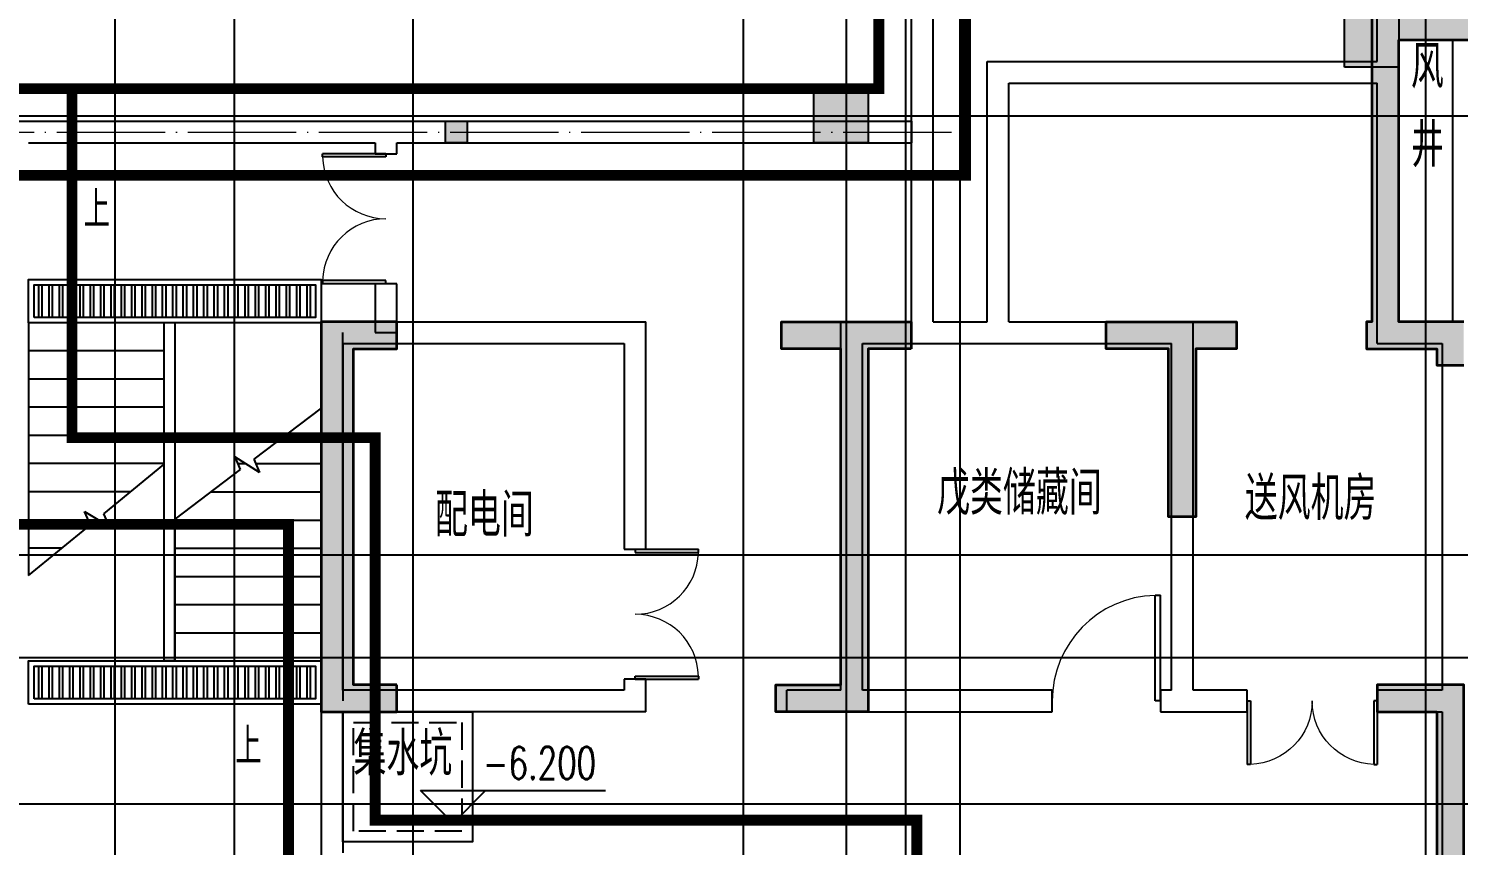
# Model space of a CAD drawing. Extents: x 369444 to 684549, y -549309 to 575337.
# Drawn here: x 482574 to 495774, y 275774 to 283311 of the extents above; entities that cross this region are included whole.
import ezdxf

# ---------------------------------------------------------------- set-up
doc = ezdxf.new("R2010")
doc.units = 0
doc.header["$LTSCALE"] = 1000
doc.header["$MEASUREMENT"] = 0
doc.linetypes.add('DASH', pattern=[0.35, 0.25, -0.1])
doc.linetypes.add('DOTE', pattern=[2.42, 2, -0.2, 0.02, -0.2])
for name, color, linetype in [('1-标高箭头', 3, 'Continuous'), ('COLUMN', 9, 'Continuous'), ('DIM_ELEV', 3, 'Continuous'), ('DOTE', 1, 'Continuous'), ('STAIR', 2, 'Continuous'), ('WALL', 9, 'Continuous'), ('WINDOW', 4, 'Continuous'), ('填充', 8, 'Continuous'), ('房间名称', 72, 'Continuous'), ('排水', 61, 'Continuous'), ('构造柱', 6, 'Continuous'), ('防火分区线', 7, 'Continuous'), ('集水坑', 4, 'Continuous')]:
    doc.layers.add(name, color=color, linetype=linetype)
doc.layers.add('DOTE2', color=122, linetype='DOTE', lineweight=9)
doc.layers.add('S_ConcWall', color=3, linetype='Continuous', lineweight=35)
doc.styles.add('_TCH_DIM', font='SIMPLEX', dxfattribs={"bigfont": 'GBCBIG'})
doc.styles.add('HNSJY', font='hnsjy-07.shx', dxfattribs={"width": 0.8, "bigfont": 'hnsjy-hz.shx'})

# ---------------------------------------------------------------- blocks, each defined once
blk = doc.blocks.new('A$C47E9097D')
at = {"layer": '构造柱'}
blk.add_hatch(color=256, dxfattribs=at).paths.add_polyline_path([(106100, -188050), (105900, -188050), (105900, -188250), (106100, -188250)])
blk.add_lwpolyline([(105900, -188050), (106100, -188050), (106100, -188250), (105900, -188250)], close=True, dxfattribs=at)
blk = doc.blocks.new('A$C1AB468EA')
at = {"layer": 'S_ConcWall'}
h = blk.add_hatch(color=0, dxfattribs=at)
h.dxf.hatch_style = 1
h.paths.add_polyline_path([(-8550, 250), (-8550, -2600), (-8600, -2600), (-8600, -2800), (-8600, -2850), (-7950, -2850), (-7950, -3000), (-7700, -3000), (-7700, -2600), (-8300, -2600), (-8300, 0), (0, 0), (0, -2600), (-600, -2600), (-600, -2800), (0, -2800), (0, -2850), (200, -2850), (900, -2850), (900, -2600), (250, -2600), (250, 250)])
h.paths.add_polyline_path([(-2801, -2800), (-2800, -3350), (-2600, -3350), (-2600, -2600), (-5199, -2600), (-5200, -3350), (-5000, -3350), (-5000, -2800)])
h.paths.add_polyline_path([(2725, -2850), (3300, -2850), (3300, -2600), (2701, -2600), (2100, -2600), (2100, -2850), (2475, -2850), (2475, -4400), (2725, -4400)])
h.paths.add_polyline_path([(6300, -2850), (6300, -2600), (5550, -2600), (5100, -2600), (5100, -2850), (5500, -2850), (5500, -6200), (6350, -6200), (6350, -5950), (5750, -5950), (5750, -2850)])
h.paths.add_polyline_path([(10250, -2850), (10250, -5950), (9850, -5950), (9850, -6200), (10350, -6200), (10550, -6200), (10550, -6000), (10550, -2600), (9850, -2600), (9850, -2850)])
h.paths.add_polyline_path([(10550, -8300), (10250, -8300), (10250, -13250), (9700, -13250), (9700, -13500), (10550, -13500)])
h.paths.add_polyline_path([(6350, -13500), (7000, -13500), (7000, -13250), (6400, -13250), (6400, -10450), (6100, -10450), (6100, -13250), (5549, -13250), (5549, -13500)])
h.paths.add_polyline_path([(-700, -14100), (-950, -14100), (-950, -14500), (-450, -14500), (-450, -13500), (150, -13500), (150, -13250), (-450, -13250), (-450, -10950), (-700, -10950)])
h.paths.add_polyline_path([(250, -9210), (250, -8900), (0, -8900), (-450, -8900), (-1400, -8900), (-1400, -9210), (-650, -9210), (-450, -9210)])
h.paths.add_polyline_path([(0, -5950), (0, -6000), (0, -6200), (0, -7650), (250, -7650), (250, -6200), (800, -6200), (800, -5950)])
h.paths.add_polyline_path([(-3501, -5200), (-3500, -7400), (-4000, -7400), (-4000, -7600), (-3300, -7600), (-3300, -5000), (-4001, -5000), (-4001, -5200)])
h.paths.add_polyline_path([(-7250, -9210), (-7050, -9210), (-6300, -9210), (-6300, -8900), (-7250, -8900), (-7700, -8900), (-7950, -8900), (-7950, -9210)])
h.paths.add_polyline_path([(-7700, -6200), (-7700, -6000), (-7700, -5950), (-8500, -5950), (-8500, -6200), (-7950, -6200), (-7950, -7650), (-7700, -7650)])
h.paths.add_polyline_path([(-7000, -10949), (-7250, -10949), (-7250, -13250), (-7850, -13250), (-7850, -13500), (-7250, -13500), (-7250, -14500), (-6750, -14500), (-6750, -14100), (-7000, -14100)])
h.paths.add_polyline_path([(-14049, -13500), (-13249, -13500), (-13249, -13250), (-13800, -13250), (-13800, -10450), (-14100, -10450), (-14100, -13250), (-14700, -13250), (-14700, -13500)])
h.paths.add_polyline_path([(-17400, -13500), (-17400, -13250), (-17950, -13250), (-17950, -8300), (-18250, -8300), (-18250, -13500)])
h.paths.add_polyline_path([(-17950, -5950), (-17950, -2850), (-17550, -2850), (-17550, -2600), (-18250, -2600), (-18250, -6000), (-18250, -6200), (-18050, -6200), (-17550, -6200), (-17550, -5950)])
h.paths.add_polyline_path([(-10175, -2850), (-9800, -2850), (-9800, -2600), (-10400, -2600), (-11001, -2600), (-11001, -2850), (-10425, -2850), (-10425, -4400), (-10175, -4400)])
h.paths.add_polyline_path([(-13250, -2600), (-14000, -2600), (-14000, -2850), (-13450, -2850), (-13450, -5950), (-14050, -5950), (-14050, -6200), (-13200, -6200), (-13200, -2850), (-12801, -2850), (-12801, -2600)])
at = {"layer": 'S_ConcWall', "color": 0, "lineweight": 35, "ltscale": 1}
for points in [[(-8300, 0), (0, 0)], [(-8550, 250), (-8550, -2600), (-8600, -2600), (-8600, -2800), (-8600, -2850), (-7950, -2850), (-7950, -3000), (-7700, -3000)], [(-7700, -2600), (-8300, -2600), (-8300, 0)]]:
    blk.add_lwpolyline(points, dxfattribs=at)
for points in [[(-17550, -5950), (-17950, -5950), (-17950, -2850), (-17550, -2850), (-17550, -2600), (-18250, -2600), (-18250, -6000), (-18250, -6200), (-18050, -6200), (-17550, -6200)], [(-12801, -2850), (-13200, -2850), (-13200, -6200), (-14050, -6200), (-14050, -5950), (-13450, -5950), (-13450, -2850), (-14000, -2850), (-14000, -2600), (-13250, -2600), (-12801, -2600)], [(-10400, -2600), (-9800, -2600), (-9800, -2850), (-10175, -2850), (-10175, -4400), (-10425, -4400), (-10425, -2850), (-11001, -2850), (-11001, -2600)], [(-7950, -6200), (-7950, -7650), (-7700, -7650), (-7700, -6200), (-7700, -6000), (-7700, -5950), (-8500, -5950), (-8500, -6200)]]:
    blk.add_lwpolyline(points, close=True, dxfattribs=at)
blk = doc.blocks.new('$DorLib2D$00000002')
for p, q in [((-0.5, 0), (-0.5, 0.4875)), ((-0.475, 0.4875), (-0.5, 0.4875)), ((-0.475, 0), (-0.475, 0.4875)), ((0.475, 0), (0.475, 0.4875)), ((0.475, 0.4875), (0.5, 0.4875)), ((0.5, 0), (0.5, 0.4875)), ((-0.5, 0), (-0.475, 0)), ((0.5, 0), (0.475, 0))]:
    blk.add_line(p, q)
at = {"lineweight": 13}
for centre, start, end in [((-0.4875, 0), 0, 88.53072), ((0.4875, 0), 91.46928, 180)]:
    blk.add_arc(centre, 0.4875, start, end, dxfattribs=at)
blk = doc.blocks.new('$DorLib2D$00000001')
for p, q in [((0.45, 0.975), (0.5, 0.975)), ((0.45, 0), (0.45, 0.975)), ((0.5, 0), (0.5, 0.975)), ((0.5, 0), (0.45, 0))]:
    blk.add_line(p, q)
at = {"lineweight": 13}
blk.add_arc((0.475, 0), 0.975, 91.4693, 180, dxfattribs=at)
blk = doc.blocks.new('column500')
h = blk.add_hatch(color=0)
h.dxf.hatch_style = 1
h.paths.add_polyline_path([(-216381, -381440), (-215881, -381440), (-215881, -380940), (-216381, -380940)])
at = {"color": 0}
blk.add_lwpolyline([(-216381, -381440), (-215881, -381440), (-215881, -380940), (-216381, -380940)], close=True, dxfattribs=at)

msp = doc.modelspace()

# ---------------------------------------------------------------- hatches: boundary and pattern name
at = {"layer": '填充'}
h = msp.add_hatch(dxfattribs=at)
h.set_pattern_fill('ANSI32', color=256, scale=20, angle=44.99924)
h.set_pattern_definition([(89.999245, (948733.14, 719818.09), (-95.25, 0.001256), []), (89.999245, (948764.89, 719849.835), (-95.25, 0.001256), [])])
h.paths.add_polyline_path([(485224.5, 280647), (485224.5, 280947), (482624.5, 280947), (482624.5, 280647)])
h = msp.add_hatch(dxfattribs=at)
h.set_pattern_fill('ANSI32', color=256, scale=20, angle=44.99924)
h.set_pattern_definition([(89.999245, (948733.13, 716298.1), (-95.25, 0.001256), []), (89.999245, (948764.88, 716329.845), (-95.25, 0.001256), [])])
h.paths.add_polyline_path([(485224.5, 277127), (485224.5, 277427), (482624.5, 277427), (482624.5, 277127)])

# ---------------------------------------------------------------- linework, layer by layer
at = {"layer": '1-标高箭头', "linetype": 'ByBlock', "lineweight": -2}
for points in [[(483187, 281369.7, 0, 0, 0), (483187, 279597, 80, 0, 0), (483187, 279297, 0, 0, 0)], [(484587, 276975.9, 0, 0, 0), (484587, 278271.7, 80, 0, 0), (484587, 278571.7, 0, 0, 0)]]:
    msp.add_lwpolyline(points, format="xyseb", dxfattribs=at)
at = {"layer": 'DIM_ELEV'}
for p, q in [((486493.2, 275980.4), (486193.2, 276280.4)), ((486193.2, 276280.4), (487900.4, 276280.4)), ((486493.2, 275980.4), (486793.2, 276280.4))]:
    msp.add_line(p, q, dxfattribs=at)
at = {"layer": 'DOTE', "color": 8}
for p, q in [((483374.5, 59364.2), (483374.5, 476704.8)), ((484474.5, 261807), (484474.5, 476704.8)), ((486124.5, 261807), (486124.5, 476704.8)), ((489174.5, 59364.2), (489174.5, 476704.8)), ((490124.5, 59364.2), (490124.5, 476704.8)), ((490674.5, 59364.2), (490674.5, 476704.8)), ((491174.5, 59364.2), (491174.5, 476704.8)), ((495474.5, 261807), (495474.5, 476704.8))]:
    msp.add_line(p, q, dxfattribs=at)
at = {"layer": 'DOTE', "color": 8, "lineweight": -2}
for p, q in [((377844.4, 282507), (624570.9, 282507)), ((377844.4, 278457), (624570.9, 278457)), ((377844.4, 277507), (624570.9, 277507)), ((377844.4, 276157), (624570.9, 276157))]:
    msp.add_line(p, q, dxfattribs=at)
at = {"layer": 'DOTE2', "linetype": 'DOTE', "ltscale": 0.5}
msp.add_lwpolyline([(450165.1, 282357), (491301.9, 282357)], dxfattribs=at)
at = {"layer": 'STAIR', "linetype": 'ByBlock'}
for p, q in [((482574.5, 280597), (482574.5, 278263.6)), ((483824.5, 280597), (482574.5, 280597)), ((483824.5, 280597), (483824.5, 279290.4)), ((483824.5, 280337), (482574.5, 280337)), ((483824.5, 280077), (482574.5, 280077)), ((483824.5, 279817), (482574.5, 279817)), ((485274.5, 279810.4), (484655.1, 279339.3)), ((485274.5, 277477), (485274.5, 279810.4)), ((483824.5, 279557), (482574.5, 279557)), ((484941.3, 279557), (485274.5, 279557)), ((484706.2, 279214.3), (484480, 279359.8)), ((484480, 279359.8), (484528, 279242.6)), ((484655.1, 279339.3), (484706.2, 279214.3)), ((483824.5, 279297), (482574.5, 279297)), ((483268.9, 278834), (483824.5, 279290.4)), ((484528, 279242.6), (483924.5, 278783.6)), ((484505.7, 279297), (484577.7, 279297)), ((484672.4, 279297), (485274.5, 279297)), ((483516, 279037), (482574.5, 279037)), ((484257.7, 279037), (485274.5, 279037)), ((483145.5, 278732.6), (483089.7, 278855.6)), ((483089.7, 278855.6), (483321.2, 278718.6)), ((483321.2, 278718.6), (483268.9, 278834)), ((483125.4, 278777), (482574.5, 278777)), ((482574.5, 278263.6), (483145.5, 278732.6)), ((483294.8, 278777), (483222.6, 278777)), ((483924.5, 277477), (483924.5, 278783.6)), ((483924.5, 278777), (485274.5, 278777)), ((482883, 278517), (482574.5, 278517)), ((483924.5, 278517), (485274.5, 278517)), ((483924.5, 278257), (485274.5, 278257)), ((483924.5, 277997), (485274.5, 277997)), ((483924.5, 277737), (485274.5, 277737)), ((483924.5, 277477), (485274.5, 277477))]:
    msp.add_line(p, q, dxfattribs=at)
at = {"layer": 'WALL'}
for p, q in [((490724.5, 280607), (490724.5, 284257)), ((490924.5, 280607), (490924.5, 284057)), ((495024.5, 283007), (495024.5, 283407)), ((495224.5, 283207), (495724.5, 283207)), ((495224.5, 282907), (495224.5, 283207)), ((495724.5, 280607), (495724.5, 283207)), ((491424.5, 280607), (491424.5, 283007)), ((491424.5, 283007), (495024.5, 283007)), ((495224.5, 280607), (495224.5, 282907)), ((491624.5, 280607), (491624.5, 282807)), ((491624.5, 282807), (495024.5, 282807)), ((495024.5, 280407), (495024.5, 282807)), ((485773.5, 282257), (485773.5, 282157)), ((485973.5, 282157), (485973.5, 282257)), ((485773.5, 282157), (485973.5, 282157)), ((485973.5, 280957), (485773.5, 280957)), ((485773.5, 280957), (485773.5, 280507)), ((485973.5, 280507), (485973.5, 280957)), ((485274.5, 277107), (485274.5, 280607)), ((485274.5, 280607), (488274, 280607)), ((485474.5, 277207), (485474.5, 280507)), ((485773.5, 280507), (485973.5, 280507)), ((488274, 278507), (488274, 280607)), ((490074.5, 277207), (490074.5, 280607)), ((490074.5, 280607), (490724.5, 280607)), ((490924.5, 280607), (491424.5, 280607)), ((491624.5, 280607), (493324.5, 280607)), ((493324.5, 277207), (493324.5, 280607)), ((495224.5, 280607), (495724.5, 280607)), ((485474, 280407), (488074, 280407)), ((488074, 280407), (488074, 278507)), ((490274.5, 277207), (490274.5, 280407)), ((490274.5, 280407), (490824.5, 280407)), ((490824.5, 280407), (491524.5, 280407)), ((491524.5, 280407), (493124.5, 280407)), ((493124.5, 277207), (493124.5, 280407)), ((495024.5, 280407), (495624.5, 280407)), ((495624.5, 280407), (495624.5, 277207)), ((488074, 278507), (488274, 278507)), ((488074, 277207), (485474.5, 277207)), ((488274, 277307), (488074, 277307)), ((488074, 277307), (488074, 277207)), ((488274, 277007), (488274, 277307)), ((490074.5, 277207), (489574.5, 277207)), ((489574.5, 277007), (489574.5, 277207)), ((492024.5, 277207), (490274.5, 277207)), ((492024.5, 277007), (492024.5, 277207)), ((493124.5, 277207), (493024.5, 277207)), ((493024.5, 277207), (493024.5, 277007)), ((493824.5, 277207), (493324.5, 277207)), ((493824.5, 277007), (493824.5, 277207)), ((495624.5, 277207), (495024.5, 277207)), ((495024.5, 277207), (495024.5, 277007)), ((488274, 277007), (485474.4, 277007)), ((490174.5, 277007), (489574.5, 277007)), ((490174.5, 277007), (492024.5, 277007)), ((493024.5, 277007), (493224.5, 277007)), ((493224.5, 277007), (493824.5, 277007)), ((495024.5, 277007), (495624.5, 277007)), ((495624.5, 277007), (495624.5, 275607))]:
    msp.add_line(p, q, dxfattribs=at)
at = {"layer": 'WALL', "linetype": 'ByBlock'}
for p, q in [((482474, 282457), (485873.5, 282457)), ((485873.5, 282457), (490724.5, 282457)), ((490724.5, 282457), (490724.5, 282257)), ((482574, 282257), (485773.5, 282257)), ((485973.5, 282257), (490724.5, 282257)), ((483824.5, 280597), (483824.5, 277477)), ((483924.5, 280597), (483824.5, 280597)), ((483924.5, 280597), (483924.5, 277477)), ((485274, 280507), (485274.3, 277107)), ((485474, 280407), (485474.3, 277107)), ((483924.5, 277477), (483824.5, 277477)), ((485274.3, 277107), (485274.5, 275817)), ((485474.4, 277007), (485474.5, 275817)), ((485274.5, 275817), (485274.5, 275507)), ((485474.5, 275817), (485474.5, 275707))]:
    msp.add_line(p, q, dxfattribs=at)
at = {"layer": '排水'}
for points in [[(482574.5, 280597), (482574.5, 280997), (485274.5, 280997), (485274.5, 280597)], [(482624.5, 280647), (482624.5, 280947), (485224.5, 280947), (485224.5, 280647)], [(482574.5, 277077), (482574.5, 277477), (485274.5, 277477), (485274.5, 277077)], [(482624.5, 277127), (482624.5, 277427), (485224.5, 277427), (485224.5, 277127)]]:
    msp.add_lwpolyline(points, close=True, dxfattribs=at)
at = {"layer": '防火分区线', "color": 130, "linetype": 'DASH', "ltscale": 8, "const_width": 100}
for points in [[(514474.5, 280907), (504024.5, 280907), (504024.5, 283707), (501824.5, 283707), (501824.5, 284557), (490424.5, 284557), (490424.5, 282757), (451374.5, 282757)], [(515274.5, 280107), (503224.5, 280107), (503224.5, 282907), (501024.5, 282907), (501024.5, 283757), (491224.5, 283757), (491224.5, 281957), (450574.5, 281957)]]:
    msp.add_lwpolyline(points, dxfattribs=at)
at = {"layer": '防火分区线', "color": 195, "linetype": 'DASH', "ltscale": 8, "const_width": 100}
for points in [[(521824.5, 234257), (521824.5, 267107), (518774.5, 267107), (518774.5, 268957), (513574.5, 268957), (513574.5, 267057), (494024.1, 267057), (494023.6, 271012.3), (490774, 271007.6), (490774, 276007), (485774.5, 276007), (485774.5, 279537), (482974.5, 279537), (482974.5, 282757), (450574.5, 282757), (450574.5, 229407)], [(521024.5, 235057), (521024.5, 266307), (517974.5, 266307), (517974.5, 268157), (514374.5, 268157), (514374.5, 266257), (493224.2, 266257), (493223.7, 270211.1), (489974, 270206.4), (489974, 275207), (484974.5, 275207), (484974.5, 278737), (482174.5, 278737), (482174.5, 281957), (451374.5, 281957), (451374.5, 230207)]]:
    msp.add_lwpolyline(points, dxfattribs=at)
at = {"layer": '集水坑'}
msp.add_lwpolyline([(485474, 277007), (486674, 277007), (486674, 275807), (485474, 275807)], close=True, dxfattribs=at)
at = {"layer": '集水坑', "linetype": 'DASH'}
msp.add_lwpolyline([(485574, 276907), (486574, 276907), (486574, 275907), (485574, 275907)], close=True, dxfattribs=at)

# ---------------------------------------------------------------- block references
at = {"layer": 'COLUMN', "color": 8, "xscale": -1, "rotation": 270}
for p in [(876164.4, 499337.8), (871264.4, 498637.8)]:
    msp.add_blockref('column500', p, dxfattribs=at)
at = {"layer": 'S_ConcWall', "color": 8}
msp.add_blockref('A$C1AB468EA', (503524.5, 283207), dxfattribs=at)
at = {"layer": 'WINDOW', "yscale": 1200, "zscale": -1200}
for p, xscale, rotation in [((485873.5, 281557), 1200, 90), ((488174, 277907), 1200, 270), ((494424.5, 277107), -1200, 180)]:
    msp.add_blockref('$DorLib2D$00000002', p, dxfattribs=dict(at, xscale=xscale, rotation=rotation))
at = {"layer": 'WINDOW', "xscale": 1000, "yscale": 1000, "zscale": -1000}
msp.add_blockref('$DorLib2D$00000001', (492524.5, 277107), dxfattribs=at)
at = {"layer": '构造柱', "ltscale": 6}
msp.add_blockref('A$C47E9097D', (380524.5, 470507), dxfattribs=at)

# ---------------------------------------------------------------- texts
at = {"layer": '1-标高箭头', "color": 7, "linetype": 'ByBlock', "style": '_TCH_DIM'}
for p in [(483082.7, 281474.7), (484482.7, 276520.9)]:
    msp.add_text('上', height=337.6, dxfattribs=at).set_placement(p)
at = {"layer": 'DIM_ELEV', "color": 7, "style": '_TCH_DIM', "width": 0.705882}
msp.add_text('-6.200', height=297.5, dxfattribs=at).set_placement((486770.4, 276385.4))
at = {"layer": '房间名称', "style": 'HNSJY', "width": 0.8}
for s, p in [('风', (495335.7, 282761.3)), ('井', (495335.7, 282037.4)), ('戊类储藏间', (490961.6, 278826.1)), ('送风机房', (493802.1, 278776.2)), ('配电间', (486326.6, 278623.4)), ('集水坑', (485574, 276420.9))]:
    msp.add_text(s, height=400, dxfattribs=at).set_placement(p)

doc.saveas('drawing.dxf')
